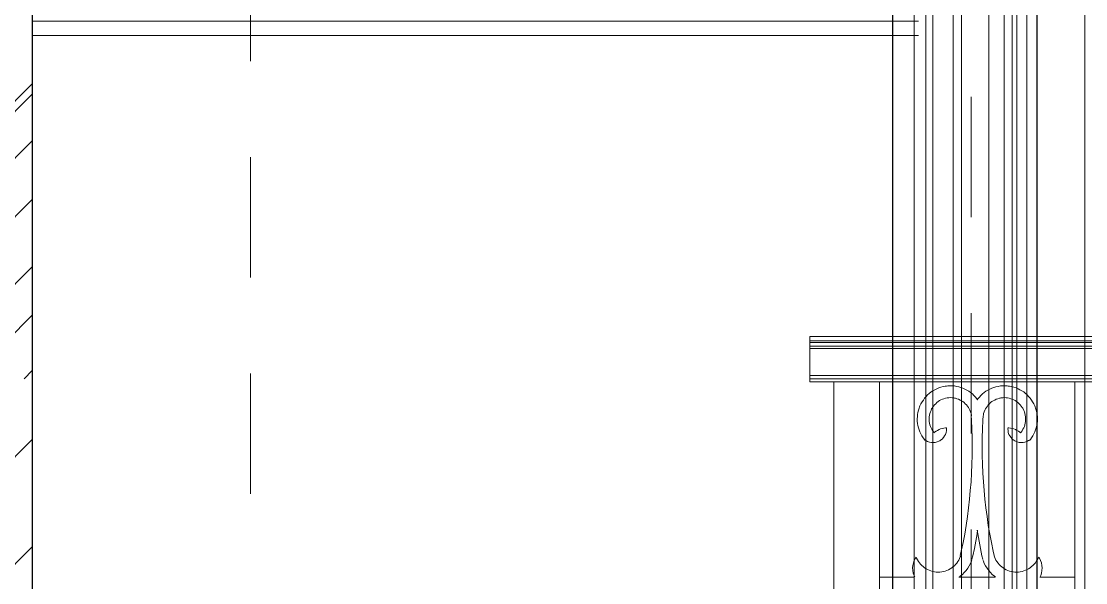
# Model space of a CAD drawing. Header units: millimetres. Extents: x -9564 to 494436, y -140371 to 4257.
# Drawn here: x 109.176 to 110.284, y 117.634 to 118.218 of the extents above; entities that cross this region are included whole.
import ezdxf
from ezdxf.enums import TextEntityAlignment as Align

# ---------------------------------------------------------------- set-up
doc = ezdxf.new("R2010")
doc.units = ezdxf.units.MM
doc.header["$MEASUREMENT"] = 0
doc.linetypes.add('HIDDEN2', pattern=[0.1875, 0.125, -0.0625])
doc.linetypes.add('SLD-Solid', pattern=[0])
for name, color, linetype, lineweight in [('0.05', 252, 'Continuous', 5), ('09-Arsiran', 8, 'Continuous', 5), ('AS', 8, 'HIDDEN2', 5), ('DOOR OPENING', 4, 'SLD-Solid', 5), ('XR-KOP A3_MOZART$0$A-TXTKOP', 3, 'Continuous', 5)]:
    doc.layers.add(name, color=color, linetype=linetype, lineweight=lineweight)
doc.styles.add('HAND', font='ROMAND.SHX', dxfattribs={"width": 0.8, "height": 250})
doc.styles.add('XR-KOP A3_MOZART$0$ROMAND', font='romand.shx', dxfattribs={"height": 2, "bigfont": 'bigfont.shx'})

# ---------------------------------------------------------------- blocks, each defined once
blk = doc.blocks.new('list')
for p, q in [((341.758, 200.8305), (341.758, 200.2305)), ((341.758, 200.2305), (341.758, 200.2155)), ((341.758, 200.2155), (341.758, 199.6155))]:
    blk.add_line(p, q)
blk = doc.blocks.new('list1')
for p, q in [((331.8056, 201.6592), (331.8056, 198.9592)), ((331.6555, 200.8305), (331.6555, 200.2305)), ((331.6555, 200.2305), (331.6555, 200.2155)), ((331.6555, 200.2155), (331.6555, 199.6155))]:
    blk.add_line(p, q)
at = {"layer": '09-Arsiran'}
for p, q in [((331.6779, 201.787), (331.6779, 198.9592)), ((331.6901, 201.7747), (331.6901, 198.9592)), ((331.6974, 201.7674), (331.6974, 198.9592)), ((331.7188, 201.7461), (331.7188, 198.9592)), ((331.7274, 201.7374), (331.7274, 198.9592)), ((331.7556, 201.7092), (331.7556, 198.9592)), ((331.7717, 198.9592), (331.7717, 201.6931)), ((331.7802, 201.6846), (331.7802, 198.9592)), ((331.7849, 201.6799), (331.7849, 198.9592)), ((331.7953, 201.6695), (331.7953, 198.9592)), ((331.7953, 201.6695), (331.7953, 198.9592))]:
    blk.add_line(p, q, dxfattribs=at)
blk = doc.blocks.new('j1')
at = {"layer": 'DOOR OPENING'}
for p, q in [((342.8304, 201.6592), (342.8304, 198.9585)), ((342.8804, 201.6092), (342.8804, 198.9585))]:
    blk.add_line(p, q, dxfattribs=at)
blk = doc.blocks.new('DRHRH')
at = {"layer": '0.05'}
for p, q in [((692.727, -24.225), (668.921, -24.225)), ((668.921, -24.225), (668.921, -24.857)), ((668.921, -24.283), (692.727, -24.283)), ((668.921, -24.306), (692.727, -24.306)), ((668.921, -24.359), (692.727, -24.359)), ((668.921, -24.39), (692.727, -24.39)), ((668.921, -24.766), (692.727, -24.766)), ((668.921, -24.815), (692.727, -24.815)), ((668.921, -24.857), (692.727, -24.857)), ((669.897, -24.857), (669.258, -24.857)), ((669.258, -24.857), (669.258, -36.89)), ((669.897, -36.89), (669.897, -24.857)), ((669.897, -24.857), (691.424, -24.857)), ((669.897, -35.346), (669.897, -24.857)), ((669.897, -24.857), (691.424, -24.857)), ((672.62, -24.857), (669.897, -24.857)), ((670.666, -24.967), (670.639, -24.982)), ((670.695, -24.953), (670.666, -24.967)), ((670.724, -24.94), (670.695, -24.953)), ((670.753, -24.931), (670.724, -24.94)), ((670.782, -24.922), (670.753, -24.931)), ((670.813, -24.918), (670.782, -24.922)), ((670.829, -24.915), (670.813, -24.918)), ((670.847, -24.913), (670.829, -24.915)), ((670.878, -24.911), (670.847, -24.913)), ((670.909, -24.911), (670.878, -24.911)), ((670.941, -24.913), (670.909, -24.911)), ((670.97, -24.92), (670.941, -24.913)), ((671.001, -24.924), (670.97, -24.92)), ((671.03, -24.933), (671.001, -24.924)), ((671.059, -24.944), (671.03, -24.933)), ((671.088, -24.958), (671.059, -24.944)), ((671.115, -24.971), (671.088, -24.958)), ((671.437, -24.958), (671.407, -24.971)), ((671.463, -24.944), (671.437, -24.958)), ((671.492, -24.933), (671.463, -24.944)), ((671.521, -24.927), (671.492, -24.933)), ((671.553, -24.92), (671.521, -24.927)), ((671.584, -24.913), (671.553, -24.92)), ((671.615, -24.911), (671.584, -24.913)), ((671.646, -24.911), (671.615, -24.911)), ((671.678, -24.913), (671.646, -24.911)), ((671.693, -24.915), (671.678, -24.913)), ((671.709, -24.918), (671.693, -24.915)), ((671.74, -24.922), (671.709, -24.918)), ((671.769, -24.931), (671.74, -24.922)), ((671.801, -24.94), (671.769, -24.931)), ((671.83, -24.953), (671.801, -24.94)), ((671.856, -24.967), (671.83, -24.953)), ((671.883, -24.982), (671.856, -24.967)), ((672.627, -35.346), (672.62, -24.857)), ((670.507, -25.11), (670.489, -25.134)), ((670.525, -25.083), (670.507, -25.11)), ((670.545, -25.061), (670.525, -25.083)), ((670.567, -25.038), (670.545, -25.061)), ((670.59, -25.018), (670.567, -25.038)), ((670.614, -24.998), (670.59, -25.018)), ((670.639, -24.982), (670.614, -24.998)), ((670.753, -25.108), (670.733, -25.119)), ((670.775, -25.099), (670.753, -25.108)), ((670.795, -25.092), (670.775, -25.099)), ((670.818, -25.085), (670.795, -25.092)), ((670.84, -25.081), (670.818, -25.085)), ((670.862, -25.079), (670.84, -25.081)), ((670.885, -25.076), (670.862, -25.079)), ((670.909, -25.079), (670.885, -25.076)), ((670.932, -25.081), (670.909, -25.079)), ((670.943, -25.083), (670.932, -25.081)), ((670.954, -25.085), (670.943, -25.083)), ((670.976, -25.092), (670.954, -25.085)), ((670.999, -25.099), (670.976, -25.092)), ((671.019, -25.11), (670.999, -25.099)), ((671.039, -25.121), (671.019, -25.11)), ((671.142, -24.987), (671.115, -24.971)), ((671.166, -25.005), (671.142, -24.987)), ((671.191, -25.025), (671.166, -25.005)), ((671.213, -25.047), (671.191, -25.025)), ((671.235, -25.07), (671.213, -25.047)), ((671.256, -25.094), (671.235, -25.07)), ((671.265, -25.108), (671.256, -25.094)), ((671.269, -25.094), (671.258, -25.108)), ((671.289, -25.07), (671.269, -25.094)), ((671.309, -25.047), (671.289, -25.07)), ((671.332, -25.025), (671.309, -25.047)), ((671.356, -25.005), (671.332, -25.025)), ((671.381, -24.987), (671.356, -25.005)), ((671.407, -24.971), (671.381, -24.987)), ((671.504, -25.11), (671.483, -25.121)), ((671.524, -25.099), (671.504, -25.11)), ((671.546, -25.092), (671.524, -25.099)), ((671.568, -25.085), (671.546, -25.092)), ((671.579, -25.083), (671.568, -25.085)), ((671.591, -25.081), (671.579, -25.083)), ((671.615, -25.079), (671.591, -25.081)), ((671.638, -25.076), (671.615, -25.079)), ((671.662, -25.079), (671.638, -25.076)), ((671.684, -25.081), (671.662, -25.079)), ((671.707, -25.085), (671.684, -25.081)), ((671.727, -25.092), (671.707, -25.085)), ((671.749, -25.099), (671.727, -25.092)), ((671.769, -25.108), (671.749, -25.099)), ((671.789, -25.119), (671.769, -25.108)), ((671.908, -24.998), (671.883, -24.982)), ((671.932, -25.018), (671.908, -24.998)), ((671.957, -25.038), (671.932, -25.018)), ((671.977, -25.061), (671.957, -25.038)), ((671.997, -25.083), (671.977, -25.061)), ((672.017, -25.11), (671.997, -25.083)), ((672.033, -25.134), (672.017, -25.11)), ((670.44, -25.251), (670.431, -25.282)), ((670.449, -25.222), (670.44, -25.251)), ((670.454, -25.206), (670.449, -25.222)), ((670.46, -25.19), (670.454, -25.206)), ((670.474, -25.163), (670.46, -25.19)), ((670.489, -25.134), (670.474, -25.163)), ((670.614, -25.255), (670.605, -25.277)), ((670.623, -25.235), (670.614, -25.255)), ((670.63, -25.224), (670.623, -25.235)), ((670.637, -25.215), (670.63, -25.224)), ((670.65, -25.195), (670.637, -25.215)), ((670.664, -25.177), (670.65, -25.195)), ((670.679, -25.161), (670.664, -25.177)), ((670.697, -25.146), (670.679, -25.161)), ((670.715, -25.132), (670.697, -25.146)), ((670.733, -25.119), (670.715, -25.132)), ((671.059, -25.132), (671.039, -25.121)), ((671.077, -25.146), (671.059, -25.132)), ((671.092, -25.161), (671.077, -25.146)), ((671.108, -25.177), (671.092, -25.161)), ((671.124, -25.195), (671.108, -25.177)), ((671.137, -25.215), (671.124, -25.195)), ((671.148, -25.233), (671.137, -25.215)), ((671.157, -25.253), (671.148, -25.233)), ((671.166, -25.275), (671.157, -25.253)), ((671.365, -25.253), (671.356, -25.275)), ((671.376, -25.233), (671.365, -25.253)), ((671.387, -25.215), (671.376, -25.233)), ((671.401, -25.195), (671.387, -25.215)), ((671.414, -25.177), (671.401, -25.195)), ((671.43, -25.161), (671.414, -25.177)), ((671.445, -25.146), (671.43, -25.161)), ((671.463, -25.132), (671.445, -25.146)), ((671.483, -25.121), (671.463, -25.132)), ((671.807, -25.132), (671.789, -25.119)), ((671.827, -25.146), (671.807, -25.132)), ((671.843, -25.161), (671.827, -25.146)), ((671.859, -25.177), (671.843, -25.161)), ((671.874, -25.195), (671.859, -25.177)), ((671.888, -25.215), (671.874, -25.195)), ((671.894, -25.224), (671.888, -25.215)), ((671.899, -25.235), (671.894, -25.224)), ((671.91, -25.255), (671.899, -25.235)), ((671.919, -25.277), (671.91, -25.255)), ((672.049, -25.163), (672.033, -25.134)), ((672.062, -25.19), (672.049, -25.163)), ((672.069, -25.206), (672.062, -25.19)), ((672.075, -25.222), (672.069, -25.206)), ((672.084, -25.251), (672.075, -25.222)), ((672.091, -25.282), (672.084, -25.251)), ((670.424, -25.342), (670.422, -25.373)), ((670.422, -25.373), (670.422, -25.405)), ((670.422, -25.405), (670.427, -25.436)), ((670.427, -25.313), (670.424, -25.342)), ((670.431, -25.282), (670.427, -25.313)), ((670.594, -25.322), (670.59, -25.344)), ((670.59, -25.344), (670.59, -25.367)), ((670.59, -25.367), (670.59, -25.389)), ((670.59, -25.389), (670.59, -25.411)), ((670.59, -25.411), (670.594, -25.434)), ((670.599, -25.3), (670.594, -25.322)), ((670.605, -25.277), (670.599, -25.3)), ((671.173, -25.297), (671.166, -25.275)), ((671.18, -25.32), (671.173, -25.297)), ((671.18, -25.391), (671.175, -25.331)), ((671.18, -25.331), (671.18, -25.32)), ((671.184, -25.514), (671.18, -25.391)), ((671.338, -25.391), (671.334, -25.514)), ((671.343, -25.331), (671.338, -25.391)), ((671.345, -25.32), (671.343, -25.331)), ((671.349, -25.297), (671.345, -25.32)), ((671.356, -25.275), (671.349, -25.297)), ((671.926, -25.3), (671.919, -25.277)), ((671.93, -25.322), (671.926, -25.3)), ((671.928, -25.434), (671.932, -25.411)), ((671.932, -25.344), (671.93, -25.322)), ((671.935, -25.367), (671.932, -25.344)), ((671.932, -25.411), (671.935, -25.389)), ((671.935, -25.389), (671.935, -25.367)), ((672.095, -25.313), (672.091, -25.282)), ((672.1, -25.342), (672.095, -25.313)), ((672.098, -25.436), (672.1, -25.405)), ((672.1, -25.373), (672.1, -25.342)), ((672.1, -25.405), (672.1, -25.373)), ((670.427, -25.436), (670.431, -25.465)), ((670.431, -25.465), (670.438, -25.496)), ((670.438, -25.496), (670.447, -25.525)), ((670.447, -25.525), (670.458, -25.554)), ((670.458, -25.554), (670.471, -25.583)), ((670.594, -25.434), (670.599, -25.456)), ((670.599, -25.456), (670.608, -25.478)), ((670.608, -25.478), (670.617, -25.499)), ((670.617, -25.499), (670.626, -25.519)), ((670.626, -25.519), (670.639, -25.539)), ((670.639, -25.539), (670.652, -25.559)), ((670.652, -25.559), (670.659, -25.568)), ((670.664, -25.559), (670.655, -25.566)), ((670.684, -25.545), (670.664, -25.559)), ((670.706, -25.534), (670.684, -25.545)), ((670.726, -25.523), (670.706, -25.534)), ((670.748, -25.514), (670.726, -25.523)), ((670.771, -25.507), (670.748, -25.514)), ((670.795, -25.503), (670.771, -25.507)), ((670.818, -25.499), (670.795, -25.503)), ((670.831, -25.496), (670.818, -25.499)), ((670.824, -25.563), (670.829, -25.537)), ((670.831, -25.51), (670.829, -25.496)), ((670.829, -25.537), (670.831, -25.51)), ((671.189, -25.637), (671.184, -25.514)), ((671.334, -25.514), (671.329, -25.637)), ((671.7, -25.499), (671.687, -25.496)), ((671.689, -25.496), (671.687, -25.51)), ((671.687, -25.51), (671.689, -25.537)), ((671.689, -25.537), (671.693, -25.563)), ((671.722, -25.503), (671.7, -25.499)), ((671.747, -25.507), (671.722, -25.503)), ((671.769, -25.514), (671.747, -25.507)), ((671.792, -25.523), (671.769, -25.514)), ((671.812, -25.534), (671.792, -25.523)), ((671.834, -25.545), (671.812, -25.534)), ((671.854, -25.559), (671.834, -25.545)), ((671.863, -25.566), (671.854, -25.559)), ((671.863, -25.568), (671.872, -25.559)), ((671.872, -25.559), (671.885, -25.539)), ((671.885, -25.539), (671.897, -25.519)), ((671.897, -25.519), (671.908, -25.499)), ((671.908, -25.499), (671.917, -25.478)), ((671.917, -25.478), (671.923, -25.456)), ((671.923, -25.456), (671.928, -25.434)), ((672.051, -25.583), (672.064, -25.554)), ((672.064, -25.554), (672.075, -25.525)), ((672.075, -25.525), (672.084, -25.496)), ((672.084, -25.496), (672.091, -25.465)), ((672.091, -25.465), (672.098, -25.436)), ((670.471, -25.583), (670.487, -25.61)), ((670.487, -25.61), (670.503, -25.637)), ((670.503, -25.637), (670.523, -25.662)), ((670.523, -25.662), (670.532, -25.675)), ((670.532, -25.671), (670.543, -25.677)), ((670.543, -25.677), (670.567, -25.691)), ((670.567, -25.691), (670.592, -25.7)), ((670.592, -25.7), (670.619, -25.704)), ((670.619, -25.704), (670.646, -25.704)), ((670.646, -25.704), (670.672, -25.702)), ((670.672, -25.702), (670.699, -25.695)), ((670.699, -25.695), (670.724, -25.686)), ((670.724, -25.686), (670.735, -25.68)), ((670.735, -25.68), (670.748, -25.671)), ((670.748, -25.671), (670.769, -25.655)), ((670.769, -25.655), (670.786, -25.635)), ((670.786, -25.635), (670.802, -25.612)), ((670.802, -25.612), (670.815, -25.59)), ((670.815, -25.59), (670.824, -25.563)), ((671.189, -25.76), (671.189, -25.637)), ((671.329, -25.637), (671.329, -25.76)), ((671.693, -25.563), (671.702, -25.59)), ((671.702, -25.59), (671.716, -25.612)), ((671.716, -25.612), (671.731, -25.635)), ((671.731, -25.635), (671.749, -25.655)), ((671.749, -25.655), (671.769, -25.671)), ((671.769, -25.671), (671.783, -25.68)), ((671.783, -25.68), (671.794, -25.686)), ((671.794, -25.686), (671.818, -25.695)), ((671.818, -25.695), (671.845, -25.702)), ((671.845, -25.702), (671.872, -25.704)), ((671.872, -25.704), (671.899, -25.704)), ((671.899, -25.704), (671.926, -25.7)), ((671.926, -25.7), (671.95, -25.691)), ((671.95, -25.691), (671.975, -25.677)), ((671.975, -25.677), (671.986, -25.671)), ((671.99, -25.675), (672.002, -25.662)), ((672.002, -25.662), (672.019, -25.637)), ((672.019, -25.637), (672.037, -25.61)), ((672.037, -25.61), (672.051, -25.583)), ((671.189, -25.883), (671.189, -25.76)), ((671.329, -25.76), (671.329, -25.883)), ((671.18, -26.129), (671.184, -26.006)), ((671.184, -26.006), (671.189, -25.883)), ((671.329, -25.883), (671.334, -26.006)), ((671.334, -26.006), (671.338, -26.129)), ((671.173, -26.251), (671.18, -26.129)), ((671.338, -26.129), (671.345, -26.251)), ((671.162, -26.372), (671.173, -26.251)), ((671.345, -26.251), (671.356, -26.372)), ((671.151, -26.495), (671.162, -26.372)), ((671.356, -26.372), (671.367, -26.495)), ((671.137, -26.616), (671.151, -26.495)), ((671.367, -26.495), (671.381, -26.616)), ((671.104, -26.859), (671.122, -26.738)), ((671.122, -26.738), (671.137, -26.616)), ((671.381, -26.616), (671.396, -26.738)), ((671.396, -26.738), (671.414, -26.859)), ((671.084, -26.98), (671.104, -26.859)), ((671.414, -26.859), (671.434, -26.98)), ((671.061, -27.1), (671.084, -26.98)), ((671.238, -27.08), (671.258, -26.977)), ((671.258, -26.977), (671.265, -26.926)), ((671.258, -26.926), (671.267, -26.977)), ((671.267, -26.977), (671.285, -27.08)), ((671.434, -26.98), (671.457, -27.1)), ((671.037, -27.221), (671.061, -27.1)), ((671.197, -27.283), (671.22, -27.181)), ((671.22, -27.181), (671.238, -27.08)), ((671.285, -27.08), (671.305, -27.181)), ((671.305, -27.181), (671.325, -27.283)), ((671.457, -27.1), (671.481, -27.221)), ((670.398, -27.317), (670.38, -27.348)), ((670.407, -27.301), (670.398, -27.317)), ((670.409, -27.306), (670.413, -27.317)), ((670.413, -27.317), (670.424, -27.339)), ((670.424, -27.339), (670.438, -27.362)), ((670.987, -27.366), (671.001, -27.344)), ((671.001, -27.344), (671.014, -27.321)), ((671.014, -27.321), (671.023, -27.299)), ((671.023, -27.281), (671.037, -27.221)), ((671.023, -27.299), (671.028, -27.286)), ((671.18, -27.357), (671.186, -27.339)), ((671.186, -27.333), (671.197, -27.283)), ((671.325, -27.283), (671.336, -27.333)), ((671.338, -27.339), (671.345, -27.357)), ((671.481, -27.221), (671.495, -27.281)), ((671.495, -27.286), (671.499, -27.299)), ((671.499, -27.299), (671.51, -27.321)), ((671.51, -27.321), (671.521, -27.344)), ((671.521, -27.344), (671.535, -27.366)), ((672.084, -27.362), (672.098, -27.339)), ((672.098, -27.339), (672.109, -27.317)), ((672.109, -27.317), (672.113, -27.306)), ((672.127, -27.317), (672.116, -27.301)), ((672.142, -27.348), (672.127, -27.317)), ((670.36, -27.418), (670.357, -27.453)), ((670.357, -27.453), (670.36, -27.489)), ((670.369, -27.382), (670.36, -27.418)), ((670.36, -27.489), (670.366, -27.525)), ((670.38, -27.348), (670.369, -27.382)), ((670.438, -27.362), (670.454, -27.382)), ((670.454, -27.382), (670.469, -27.402)), ((670.469, -27.402), (670.487, -27.42)), ((670.487, -27.42), (670.505, -27.435)), ((670.505, -27.435), (670.525, -27.451)), ((670.525, -27.451), (670.545, -27.464)), ((670.545, -27.464), (670.567, -27.476)), ((670.567, -27.476), (670.59, -27.487)), ((670.59, -27.487), (670.612, -27.496)), ((670.813, -27.498), (670.836, -27.489)), ((670.836, -27.489), (670.858, -27.478)), ((670.858, -27.478), (670.88, -27.467)), ((670.88, -27.467), (670.903, -27.453)), ((670.903, -27.453), (670.92, -27.44)), ((670.92, -27.44), (670.941, -27.422)), ((670.941, -27.422), (670.958, -27.404)), ((670.958, -27.404), (670.974, -27.386)), ((670.974, -27.386), (670.987, -27.366)), ((671.079, -27.518), (671.104, -27.489)), ((671.104, -27.489), (671.126, -27.458)), ((671.126, -27.458), (671.146, -27.426)), ((671.146, -27.426), (671.164, -27.391)), ((671.164, -27.391), (671.18, -27.357)), ((671.345, -27.357), (671.358, -27.391)), ((671.358, -27.391), (671.376, -27.426)), ((671.376, -27.426), (671.396, -27.458)), ((671.396, -27.458), (671.419, -27.489)), ((671.419, -27.489), (671.443, -27.518)), ((671.535, -27.366), (671.55, -27.386)), ((671.55, -27.386), (671.566, -27.404)), ((671.566, -27.404), (671.584, -27.422)), ((671.584, -27.422), (671.602, -27.44)), ((671.602, -27.44), (671.622, -27.453)), ((671.622, -27.453), (671.642, -27.467)), ((671.642, -27.467), (671.664, -27.478)), ((671.664, -27.478), (671.687, -27.489)), ((671.687, -27.489), (671.711, -27.498)), ((671.91, -27.496), (671.935, -27.487)), ((671.935, -27.487), (671.957, -27.476)), ((671.957, -27.476), (671.977, -27.464)), ((671.977, -27.464), (671.999, -27.451)), ((671.999, -27.451), (672.019, -27.435)), ((672.019, -27.435), (672.037, -27.42)), ((672.037, -27.42), (672.055, -27.402)), ((672.055, -27.402), (672.071, -27.382)), ((672.071, -27.382), (672.084, -27.362)), ((672.156, -27.382), (672.142, -27.348)), ((672.162, -27.418), (672.156, -27.382)), ((672.156, -27.525), (672.162, -27.489)), ((672.165, -27.453), (672.162, -27.418)), ((672.162, -27.489), (672.165, -27.453)), ((670.384, -27.581), (669.897, -27.581)), ((670.366, -27.525), (670.38, -27.558)), ((670.38, -27.558), (670.386, -27.576)), ((670.612, -27.496), (670.637, -27.502)), ((670.637, -27.502), (670.661, -27.507)), ((670.661, -27.507), (670.686, -27.511)), ((670.686, -27.511), (670.713, -27.511)), ((670.713, -27.511), (670.724, -27.511)), ((670.724, -27.511), (670.737, -27.511)), ((670.737, -27.511), (670.764, -27.509)), ((670.764, -27.509), (670.789, -27.502)), ((670.789, -27.502), (670.813, -27.498)), ((671.51, -27.581), (671.001, -27.581)), ((671.01, -27.581), (671.023, -27.569)), ((671.023, -27.569), (671.052, -27.545)), ((671.052, -27.545), (671.079, -27.518)), ((671.443, -27.518), (671.47, -27.545)), ((671.47, -27.545), (671.499, -27.569)), ((671.499, -27.569), (671.515, -27.581)), ((671.711, -27.498), (671.736, -27.502)), ((671.736, -27.502), (671.76, -27.509)), ((671.76, -27.509), (671.785, -27.511)), ((671.785, -27.511), (671.798, -27.511)), ((671.798, -27.511), (671.812, -27.511)), ((671.812, -27.511), (671.836, -27.511)), ((671.836, -27.511), (671.861, -27.507)), ((671.861, -27.507), (671.885, -27.502)), ((671.885, -27.502), (671.91, -27.496)), ((672.62, -27.581), (672.133, -27.581)), ((672.136, -27.576), (672.145, -27.558)), ((672.145, -27.558), (672.156, -27.525))]:
    blk.add_line(p, q, dxfattribs=at)
blk = doc.blocks.new('A$C2a879c63')
at = {"layer": '09-Arsiran'}
h = blk.add_hatch(dxfattribs=at)
h.set_pattern_fill('AR-RROOF', color=256, scale=0.005, angle=45)
h.set_pattern_definition([(45, (-203.65577, -178.35734), (0.107763073, 0.287368196), [1.905, -0.254, 0.635, -0.127]), (45, (-203.58124, -178.193), (-0.20923997, 0.029634845), [0.381, -0.04191, 0.762, -0.09525]), (45, (-203.687205, -178.23611), (0.406805602, 0.527141034), [1.016, -0.1778, 0.508, -0.127])])
h.paths.add_polyline_path([(137.9521, 18.3408), (137.5395, 18.3408), (137.5292, 18.351), (137.5292, 15.6408), (137.5292, 15.6408), (137.5292, 18.351), (137.3894, 18.4909), (137.3894, 18.1421), (137.3894, 18.1271), (137.3894, 17.5271), (137.3894, 17.5121), (137.3894, 16.9121), (137.3894, 16.8971), (137.3894, 16.2971), (137.3894, 16.2821), (137.3894, 15.6401), (138.1023, 15.6401), (138.1023, 16.2821), (138.1023, 16.2971), (138.1023, 16.8971), (138.1023, 16.9121), (138.1023, 17.5121), (138.1023, 17.5271), (138.1023, 18.1271), (138.1023, 18.1421), (138.1023, 18.4909), (137.9624, 18.351), (137.9624, 15.6408), (137.9625, 15.6408), (137.9624, 18.351)])
for p, q in [((138.1023, 16.9121), (139.0245, 16.9121)), ((138.1023, 16.8971), (139.0245, 16.8971))]:
    blk.add_line(p, q, dxfattribs=at)
at = {"layer": 'AS'}
for p, q in [((138.3295, 6.2956), (138.3295, 23.614)), ((139.0795, 6.1333), (139.0795, 23.614))]:
    blk.add_line(p, q, dxfattribs=at)
for name, p in [('list', (-203.6558, -183.3185)), ('list1', (-192.658, -183.3185)), ('j1', (-203.6828, -183.3185))]:
    blk.add_blockref(name, p)
at = {"xscale": 0.07453256964518581, "yscale": 0.07453256964518581, "zscale": 0.07453256964518581}
blk.add_blockref('DRHRH', (89.055, 18.3896), dxfattribs=at)
at = {"color": 4, "style": 'HAND'}
for tag, height, rotation, p in [('DRY.WASHER', 0.054, 0, (11.9366, 24.9122)), ('PATIO', 0.135, 0, (20.9666, 21.5696)), ('GENSET', 0.135, 0, (18.2157, 17.1045)), ('PLANTERBOX', 0.135, 90, (22.169, 13.2959)), ('PLANTERBOX', 0.135, 0, (18.5224, 11.5633)), ('PATIO', 0.135, 0, (400.0395, 10.821)), ('CARPORT', 0.135, 0, (12.157, 9.7744)), ('CARPORT', 0.135, 0, (20.6202, 9.7744))]:
    blk.add_attdef(tag, text='', height=height, rotation=rotation, dxfattribs=at).set_placement(p, align=Align.MIDDLE)
at = {"layer": 'XR-KOP A3_MOZART$0$A-TXTKOP', "style": 'XR-KOP A3_MOZART$0$ROMAND'}
for tag, p in [('1:200', (37.0468, 3.1879)), ('1:100', (79.0468, 3.1879)), ('1:100', (121.0468, 3.1879)), ('1:100', (163.0468, 3.1879)), ('1:100', (205.0468, 3.1879)), ('1:100', (247.0468, 3.1879)), ('1:100', (289.0468, 3.1879)), ('1:100', (331.0468, 3.1879)), ('1:100', (373.0468, 3.1879)), ('1:100', (415.0468, 3.1879)), ('1:100', (457.0468, 3.1879)), ('1:100', (499.0468, 3.1879))]:
    blk.add_attdef(tag, text='', height=0.1296, dxfattribs=at).set_placement(p, align=Align.MIDDLE)

msp = doc.modelspace()

# ---------------------------------------------------------------- block references
msp.add_blockref('A$C2a879c63', (-28.9148, 101.3058))

doc.saveas('drawing.dxf')
